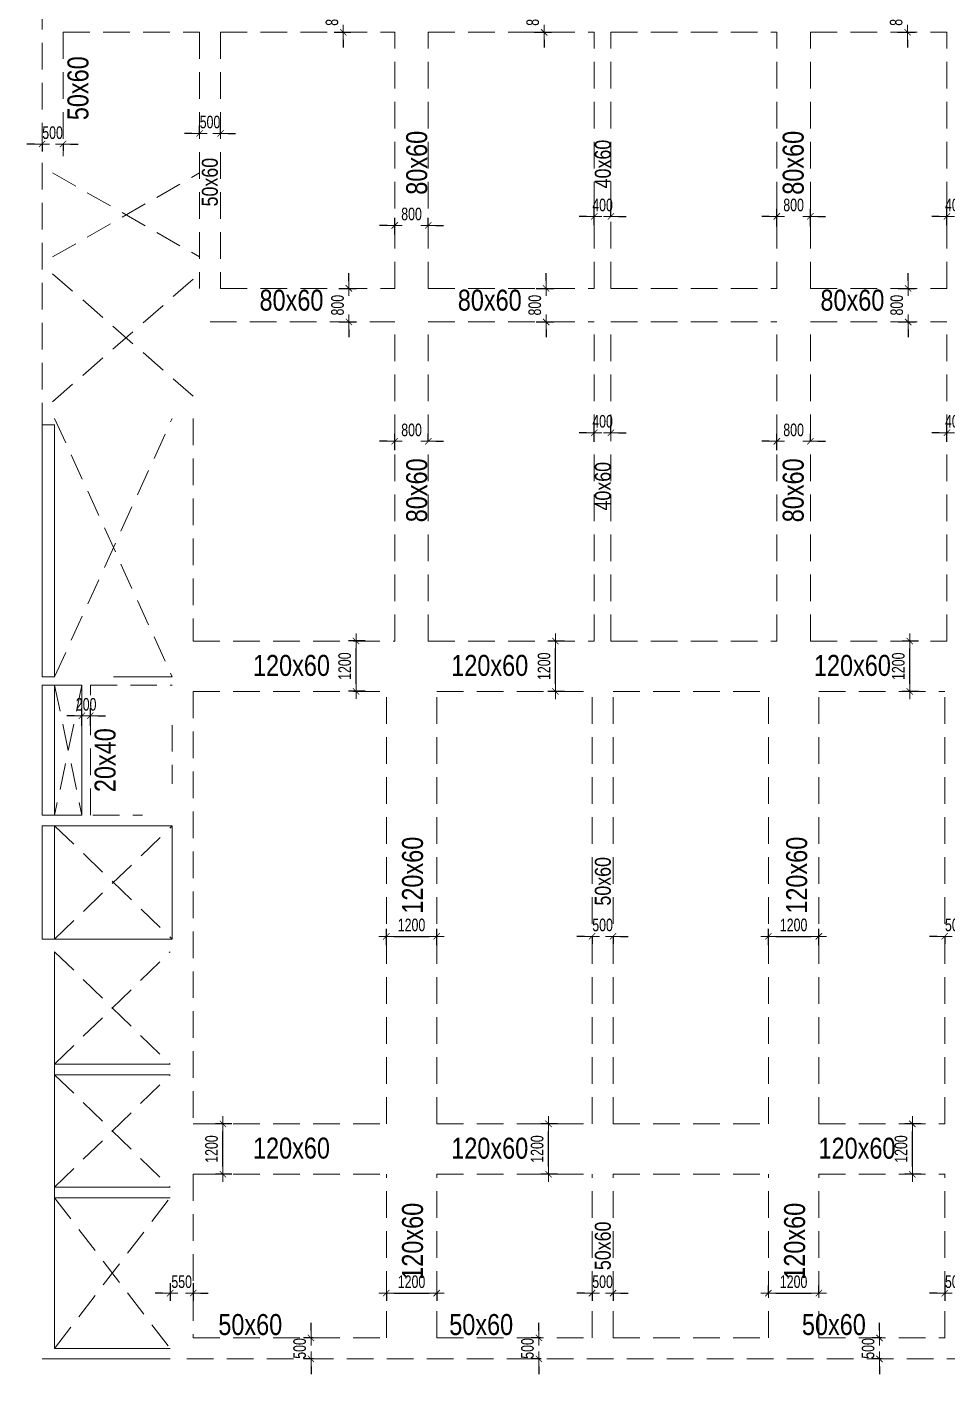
# Model space of a CAD drawing. Header units: millimetres. Extents: x 40 to 217000, y 40 to 90716.
# Drawn here: x 40 to 21955, y 40 to 32127 of the extents above; entities that cross this region are included whole.
import ezdxf
from ezdxf.enums import TextEntityAlignment as Align

# ---------------------------------------------------------------- set-up
doc = ezdxf.new("R2010")
doc.units = ezdxf.units.MM
doc.header["$MEASUREMENT"] = 0
doc.header["$PDMODE"] = 1
doc.linetypes.add('DASHED2', pattern=[9.525, 6.35, -3.175])
doc.linetypes.add('HIDDEN2', pattern=[4.7625, 3.175, -1.5875])
doc.layers.get('Defpoints').update_dxf_attribs({"lineweight": 9})
doc.layers.add('Kich thuoc dam diml', color=230, linetype='Continuous', plot=False)
doc.layers.add('NDC. KT Dam', color=42, linetype='Continuous')
for name, color, linetype, lineweight in [('NDC_S_BEAM', 3, 'HIDDEN2', 20), ('NDC_S_DIM', 1, 'Continuous', 15), ('NDC_S_OPENING', 9, 'DASHED2', 13), ('NDC_S_SLAB', 2, 'Continuous', 20)]:
    doc.layers.add(name, color=color, linetype=linetype, lineweight=lineweight)
doc.styles.add('ARIAL', font='arial.ttf', dxfattribs={"width": 0.8})
doc.styles.add('NDC_DIM', font='', dxfattribs={"width": 0.75})
doc.styles.get('NDC_DIM').set_extended_font_data('Dotum')
doc.dimstyles.new('NDC_dim_100', dxfattribs={"dimscale": 120, "dimtxt": 2.5, "dimasz": 1.5, "dimexe": 1.5, "dimexo": 2.5, "dimgap": 1, "dimtad": 1, "dimdec": 0, "dimzin": 0, "dimdsep": 46, "dimtxsty": 'NDC_DIM', "dimblk": 'DIMMARK', "dimcen": 0.09, "dimdle": 1.2, "dimclrd": 1, "dimclre": 1, "dimclrt": 3, "dimadec": 0, "dimazin": 0, "dimtfac": 1, "dimtdec": 0, "dimtix": 1, "dimtofl": 0, "dimtmove": 0, "dimatfit": 3, "dimfxl": 0, "dimtolj": 1, "dimtzin": 0, "dimarcsym": 0})

# ---------------------------------------------------------------- blocks, each defined once
blk = doc.blocks.new('DIMMARK')
at = {"layer": 'NDC_S_DIM', "color": 1}
blk.add_line((-1.5, 0), (1, 0), dxfattribs=at)
at = {"layer": 'NDC_S_DIM', "color": 2, "const_width": 0.1}
blk.add_lwpolyline([(-0.42, -0.42), (0.42, 0.42)], dxfattribs=at)
blk = doc.blocks.new('*D1164')
at = {"layer": 'Defpoints', "color": 0, "transparency": 16777216}
for p in [(9800, 10466), (8600, 9952), (9800, 9952)]:
    blk.add_point(p, dxfattribs=at)
at = {"layer": 'Kich thuoc dam diml', "color": 1, "lineweight": -2, "transparency": 16777216}
for p, q in [((8600, 10252), (8600, 10646)), ((9800, 10252), (9800, 10646)), ((8780, 10466), (9620, 10466))]:
    blk.add_line(p, q, dxfattribs=at)
at = {"layer": 'Kich thuoc dam diml', "color": 1, "lineweight": -2, "transparency": 16777216, "xscale": 180, "yscale": 180, "zscale": 180, "rotation": 180}
blk.add_blockref('DIMMARK', (8600, 10466), dxfattribs=at)
at = {"layer": 'Kich thuoc dam diml', "color": 1, "lineweight": -2, "transparency": 16777216, "xscale": 180, "yscale": 180, "zscale": 180}
blk.add_blockref('DIMMARK', (9800, 10466), dxfattribs=at)
at = {"layer": 'Kich thuoc dam diml', "color": 3, "transparency": 16777216, "insert": (9200, 10736), "char_height": 300, "attachment_point": 5, "style": 'NDC_DIM'}
blk.add_mtext('\\A1;1200', dxfattribs=at)
blk = doc.blocks.new('*D1165')
at = {"layer": 'Defpoints', "color": 0, "transparency": 16777216}
for p in [(13500, 10585), (14000, 10585), (14000, 10466)]:
    blk.add_point(p, dxfattribs=at)
at = {"layer": 'Kich thuoc dam diml', "color": 1, "lineweight": -2, "transparency": 16777216}
for p, q in [((13320, 10466), (13140, 10466)), ((13500, 10466), (13500, 10286)), ((14000, 10466), (14000, 10286)), ((14180, 10466), (14360, 10466))]:
    blk.add_line(p, q, dxfattribs=at)
at = {"layer": 'Kich thuoc dam diml', "color": 1, "lineweight": -2, "transparency": 16777216, "xscale": 180, "yscale": 180, "zscale": 180}
blk.add_blockref('DIMMARK', (13500, 10466), dxfattribs=at)
at = {"layer": 'Kich thuoc dam diml', "color": 1, "lineweight": -2, "transparency": 16777216, "xscale": 180, "yscale": 180, "zscale": 180, "rotation": 180}
blk.add_blockref('DIMMARK', (14000, 10466), dxfattribs=at)
at = {"layer": 'Kich thuoc dam diml', "color": 3, "transparency": 16777216, "insert": (13750, 10736), "char_height": 300, "attachment_point": 5, "style": 'NDC_DIM'}
blk.add_mtext('\\A1;500', dxfattribs=at)
blk = doc.blocks.new('*D1166')
at = {"layer": 'Defpoints', "color": 0, "transparency": 16777216}
for p in [(18900, 10466), (17700, 9952), (18900, 9952)]:
    blk.add_point(p, dxfattribs=at)
at = {"layer": 'Kich thuoc dam diml', "color": 1, "lineweight": -2, "transparency": 16777216}
for p, q in [((17700, 10252), (17700, 10646)), ((18900, 10252), (18900, 10646)), ((17880, 10466), (18720, 10466))]:
    blk.add_line(p, q, dxfattribs=at)
at = {"layer": 'Kich thuoc dam diml', "color": 1, "lineweight": -2, "transparency": 16777216, "xscale": 180, "yscale": 180, "zscale": 180, "rotation": 180}
blk.add_blockref('DIMMARK', (17700, 10466), dxfattribs=at)
at = {"layer": 'Kich thuoc dam diml', "color": 1, "lineweight": -2, "transparency": 16777216, "xscale": 180, "yscale": 180, "zscale": 180}
blk.add_blockref('DIMMARK', (18900, 10466), dxfattribs=at)
at = {"layer": 'Kich thuoc dam diml', "color": 3, "transparency": 16777216, "insert": (18300, 10736), "char_height": 300, "attachment_point": 5, "style": 'NDC_DIM'}
blk.add_mtext('\\A1;1200', dxfattribs=at)
blk = doc.blocks.new('*D1175')
at = {"layer": 'Defpoints', "color": 0, "transparency": 16777216}
for p in [(21900, 10585), (22400, 10585), (22400, 10466)]:
    blk.add_point(p, dxfattribs=at)
at = {"layer": 'Kich thuoc dam diml', "color": 1, "lineweight": -2, "transparency": 16777216}
for p, q in [((21720, 10466), (21540, 10466)), ((21900, 10466), (21900, 10286)), ((22400, 10466), (22400, 10286)), ((22580, 10466), (22760, 10466))]:
    blk.add_line(p, q, dxfattribs=at)
at = {"layer": 'Kich thuoc dam diml', "color": 1, "lineweight": -2, "transparency": 16777216, "xscale": 180, "yscale": 180, "zscale": 180}
blk.add_blockref('DIMMARK', (21900, 10466), dxfattribs=at)
at = {"layer": 'Kich thuoc dam diml', "color": 1, "lineweight": -2, "transparency": 16777216, "xscale": 180, "yscale": 180, "zscale": 180, "rotation": 180}
blk.add_blockref('DIMMARK', (22400, 10466), dxfattribs=at)
at = {"layer": 'Kich thuoc dam diml', "color": 3, "transparency": 16777216, "insert": (22150, 10736), "char_height": 300, "attachment_point": 5, "style": 'NDC_DIM'}
blk.add_mtext('\\A1;500', dxfattribs=at)
blk = doc.blocks.new('*D1176')
at = {"layer": 'Defpoints', "color": 0, "transparency": 16777216}
for p in [(4707, 6000), (5221, 6000), (5221, 4800)]:
    blk.add_point(p, dxfattribs=at)
at = {"layer": 'Kich thuoc dam diml', "color": 1, "lineweight": -2, "transparency": 16777216}
for p, q in [((4921, 6000), (4527, 6000)), ((4707, 4980), (4707, 5820)), ((4921, 4800), (4527, 4800))]:
    blk.add_line(p, q, dxfattribs=at)
at = {"layer": 'Kich thuoc dam diml', "color": 1, "lineweight": -2, "transparency": 16777216, "xscale": 180, "yscale": 180, "zscale": 180}
for p, rotation in [((4707, 6000), 90), ((4707, 4800), 270)]:
    blk.add_blockref('DIMMARK', p, dxfattribs=dict(at, rotation=rotation))
at = {"layer": 'Kich thuoc dam diml', "color": 3, "transparency": 16777216, "insert": (4437, 5400), "char_height": 300, "attachment_point": 5, "rotation": 90, "style": 'NDC_DIM'}
blk.add_mtext('\\A1;1200', dxfattribs=at)
blk = doc.blocks.new('*D1177')
at = {"layer": 'Defpoints', "color": 0, "transparency": 16777216}
for p in [(12462, 6000), (12976, 6000), (12976, 4800)]:
    blk.add_point(p, dxfattribs=at)
at = {"layer": 'Kich thuoc dam diml', "color": 1, "lineweight": -2, "transparency": 16777216}
for p, q in [((12676, 6000), (12282, 6000)), ((12462, 4980), (12462, 5820)), ((12676, 4800), (12282, 4800))]:
    blk.add_line(p, q, dxfattribs=at)
at = {"layer": 'Kich thuoc dam diml', "color": 1, "lineweight": -2, "transparency": 16777216, "xscale": 180, "yscale": 180, "zscale": 180}
for p, rotation in [((12462, 6000), 90), ((12462, 4800), 270)]:
    blk.add_blockref('DIMMARK', p, dxfattribs=dict(at, rotation=rotation))
at = {"layer": 'Kich thuoc dam diml', "color": 3, "transparency": 16777216, "insert": (12192, 5400), "char_height": 300, "attachment_point": 5, "rotation": 90, "style": 'NDC_DIM'}
blk.add_mtext('\\A1;1200', dxfattribs=at)
blk = doc.blocks.new('*D1178')
at = {"layer": 'Defpoints', "color": 0, "transparency": 16777216}
for p in [(21128, 6000), (21642, 6000), (21642, 4800)]:
    blk.add_point(p, dxfattribs=at)
at = {"layer": 'Kich thuoc dam diml', "color": 1, "lineweight": -2, "transparency": 16777216}
for p, q in [((21342, 6000), (20948, 6000)), ((21128, 4980), (21128, 5820)), ((21342, 4800), (20948, 4800))]:
    blk.add_line(p, q, dxfattribs=at)
at = {"layer": 'Kich thuoc dam diml', "color": 1, "lineweight": -2, "transparency": 16777216, "xscale": 180, "yscale": 180, "zscale": 180}
for p, rotation in [((21128, 6000), 90), ((21128, 4800), 270)]:
    blk.add_blockref('DIMMARK', p, dxfattribs=dict(at, rotation=rotation))
at = {"layer": 'Kich thuoc dam diml', "color": 3, "transparency": 16777216, "insert": (20858, 5400), "char_height": 300, "attachment_point": 5, "rotation": 90, "style": 'NDC_DIM'}
blk.add_mtext('\\A1;1200', dxfattribs=at)
blk = doc.blocks.new('*D1196')
at = {"layer": 'Defpoints', "color": 0, "transparency": 16777216}
for p in [(12627, 17499), (13141, 17499), (13141, 16299)]:
    blk.add_point(p, dxfattribs=at)
at = {"layer": 'Kich thuoc dam diml', "color": 1, "lineweight": -2, "transparency": 16777216}
for p, q in [((12841, 17499), (12447, 17499)), ((12627, 16479), (12627, 17319)), ((12841, 16299), (12447, 16299))]:
    blk.add_line(p, q, dxfattribs=at)
at = {"layer": 'Kich thuoc dam diml', "color": 1, "lineweight": -2, "transparency": 16777216, "xscale": 180, "yscale": 180, "zscale": 180}
for p, rotation in [((12627, 17499), 90), ((12627, 16299), 270)]:
    blk.add_blockref('DIMMARK', p, dxfattribs=dict(at, rotation=rotation))
at = {"layer": 'Kich thuoc dam diml', "color": 3, "transparency": 16777216, "insert": (12357, 16899), "char_height": 300, "attachment_point": 5, "rotation": 90, "style": 'NDC_DIM'}
blk.add_mtext('\\A1;1200', dxfattribs=at)
blk = doc.blocks.new('*D1197')
at = {"layer": 'Defpoints', "color": 0, "transparency": 16777216}
for p in [(7878, 17502), (8392, 17502), (8392, 16302)]:
    blk.add_point(p, dxfattribs=at)
at = {"layer": 'Kich thuoc dam diml', "color": 1, "lineweight": -2, "transparency": 16777216}
for p, q in [((8092, 17502), (7698, 17502)), ((7878, 16482), (7878, 17322)), ((8092, 16302), (7698, 16302))]:
    blk.add_line(p, q, dxfattribs=at)
at = {"layer": 'Kich thuoc dam diml', "color": 1, "lineweight": -2, "transparency": 16777216, "xscale": 180, "yscale": 180, "zscale": 180}
for p, rotation in [((7878, 17502), 90), ((7878, 16302), 270)]:
    blk.add_blockref('DIMMARK', p, dxfattribs=dict(at, rotation=rotation))
at = {"layer": 'Kich thuoc dam diml', "color": 3, "transparency": 16777216, "insert": (7608, 16902), "char_height": 300, "attachment_point": 5, "rotation": 90, "style": 'NDC_DIM'}
blk.add_mtext('\\A1;1200', dxfattribs=at)
blk = doc.blocks.new('*D1198')
at = {"layer": 'Defpoints', "color": 0, "transparency": 16777216}
for p in [(21065, 17499), (21578, 17499), (21578, 16299)]:
    blk.add_point(p, dxfattribs=at)
at = {"layer": 'Kich thuoc dam diml', "color": 1, "lineweight": -2, "transparency": 16777216}
for p, q in [((21278, 17499), (20885, 17499)), ((21065, 16479), (21065, 17319)), ((21278, 16299), (20885, 16299))]:
    blk.add_line(p, q, dxfattribs=at)
at = {"layer": 'Kich thuoc dam diml', "color": 1, "lineweight": -2, "transparency": 16777216, "xscale": 180, "yscale": 180, "zscale": 180}
for p, rotation in [((21065, 17499), 90), ((21065, 16299), 270)]:
    blk.add_blockref('DIMMARK', p, dxfattribs=dict(at, rotation=rotation))
at = {"layer": 'Kich thuoc dam diml', "color": 3, "transparency": 16777216, "insert": (20795, 16899), "char_height": 300, "attachment_point": 5, "rotation": 90, "style": 'NDC_DIM'}
blk.add_mtext('\\A1;1200', dxfattribs=at)
blk = doc.blocks.new('*D1202')
at = {"layer": 'Defpoints', "color": 0, "transparency": 16777216}
for p in [(9600, 22257), (9600, 21956), (8800, 21743)]:
    blk.add_point(p, dxfattribs=at)
at = {"layer": 'Kich thuoc dam diml', "color": 1, "lineweight": -2, "transparency": 16777216}
for p, q in [((8620, 22257), (8440, 22257)), ((8800, 22043), (8800, 22437)), ((9600, 22256), (9600, 22437)), ((9780, 22257), (9960, 22257))]:
    blk.add_line(p, q, dxfattribs=at)
at = {"layer": 'Kich thuoc dam diml', "color": 1, "lineweight": -2, "transparency": 16777216, "xscale": 180, "yscale": 180, "zscale": 180}
blk.add_blockref('DIMMARK', (8800, 22257), dxfattribs=at)
at = {"layer": 'Kich thuoc dam diml', "color": 1, "lineweight": -2, "transparency": 16777216, "xscale": 180, "yscale": 180, "zscale": 180, "rotation": 180}
blk.add_blockref('DIMMARK', (9600, 22257), dxfattribs=at)
at = {"layer": 'Kich thuoc dam diml', "color": 3, "transparency": 16777216, "insert": (9200, 22527), "char_height": 300, "attachment_point": 5, "style": 'NDC_DIM'}
blk.add_mtext('\\A1;800', dxfattribs=at)
blk = doc.blocks.new('*D1203')
at = {"layer": 'Defpoints', "color": 0, "transparency": 16777216}
for p in [(18700, 22257), (18700, 21956), (17900, 21743)]:
    blk.add_point(p, dxfattribs=at)
at = {"layer": 'Kich thuoc dam diml', "color": 1, "lineweight": -2, "transparency": 16777216}
for p, q in [((17720, 22257), (17540, 22257)), ((17900, 22043), (17900, 22437)), ((18700, 22256), (18700, 22437)), ((18880, 22257), (19060, 22257))]:
    blk.add_line(p, q, dxfattribs=at)
at = {"layer": 'Kich thuoc dam diml', "color": 1, "lineweight": -2, "transparency": 16777216, "xscale": 180, "yscale": 180, "zscale": 180}
blk.add_blockref('DIMMARK', (17900, 22257), dxfattribs=at)
at = {"layer": 'Kich thuoc dam diml', "color": 1, "lineweight": -2, "transparency": 16777216, "xscale": 180, "yscale": 180, "zscale": 180, "rotation": 180}
blk.add_blockref('DIMMARK', (18700, 22257), dxfattribs=at)
at = {"layer": 'Kich thuoc dam diml', "color": 3, "transparency": 16777216, "insert": (18300, 22527), "char_height": 300, "attachment_point": 5, "style": 'NDC_DIM'}
blk.add_mtext('\\A1;800', dxfattribs=at)
blk = doc.blocks.new('*D1209')
at = {"layer": 'Defpoints', "color": 0, "transparency": 16777216}
for p in [(13950, 22462), (13950, 22161), (13550, 21948)]:
    blk.add_point(p, dxfattribs=at)
at = {"layer": 'Kich thuoc dam diml', "color": 1, "lineweight": -2, "transparency": 16777216}
for p, q in [((13370, 22462), (13190, 22462)), ((13550, 22248), (13550, 22642)), ((13950, 22461), (13950, 22642)), ((14130, 22462), (14310, 22462))]:
    blk.add_line(p, q, dxfattribs=at)
at = {"layer": 'Kich thuoc dam diml', "color": 1, "lineweight": -2, "transparency": 16777216, "xscale": 180, "yscale": 180, "zscale": 180}
blk.add_blockref('DIMMARK', (13550, 22462), dxfattribs=at)
at = {"layer": 'Kich thuoc dam diml', "color": 1, "lineweight": -2, "transparency": 16777216, "xscale": 180, "yscale": 180, "zscale": 180, "rotation": 180}
blk.add_blockref('DIMMARK', (13950, 22462), dxfattribs=at)
at = {"layer": 'Kich thuoc dam diml', "color": 3, "transparency": 16777216, "insert": (13750, 22732), "char_height": 300, "attachment_point": 5, "style": 'NDC_DIM'}
blk.add_mtext('\\A1;400', dxfattribs=at)
blk = doc.blocks.new('*D1210')
at = {"layer": 'Defpoints', "color": 0, "transparency": 16777216}
for p in [(22350, 22462), (22350, 22161), (21950, 21948)]:
    blk.add_point(p, dxfattribs=at)
at = {"layer": 'Kich thuoc dam diml', "color": 1, "lineweight": -2, "transparency": 16777216}
for p, q in [((21770, 22462), (21590, 22462)), ((21950, 22248), (21950, 22642)), ((22350, 22461), (22350, 22642)), ((22530, 22462), (22710, 22462))]:
    blk.add_line(p, q, dxfattribs=at)
at = {"layer": 'Kich thuoc dam diml', "color": 1, "lineweight": -2, "transparency": 16777216, "xscale": 180, "yscale": 180, "zscale": 180}
blk.add_blockref('DIMMARK', (21950, 22462), dxfattribs=at)
at = {"layer": 'Kich thuoc dam diml', "color": 1, "lineweight": -2, "transparency": 16777216, "xscale": 180, "yscale": 180, "zscale": 180, "rotation": 180}
blk.add_blockref('DIMMARK', (22350, 22462), dxfattribs=at)
at = {"layer": 'Kich thuoc dam diml', "color": 3, "transparency": 16777216, "insert": (22150, 22732), "char_height": 300, "attachment_point": 5, "style": 'NDC_DIM'}
blk.add_mtext('\\A1;400', dxfattribs=at)
blk = doc.blocks.new('*D1217')
at = {"layer": 'Defpoints', "color": 0, "transparency": 16777216}
for p in [(9600, 27400), (9600, 27099), (8800, 26886)]:
    blk.add_point(p, dxfattribs=at)
at = {"layer": 'Kich thuoc dam diml', "color": 1, "lineweight": -2, "transparency": 16777216}
for p, q in [((8620, 27400), (8440, 27400)), ((8800, 27186), (8800, 27580)), ((9600, 27399), (9600, 27580)), ((9780, 27400), (9960, 27400))]:
    blk.add_line(p, q, dxfattribs=at)
at = {"layer": 'Kich thuoc dam diml', "color": 1, "lineweight": -2, "transparency": 16777216, "xscale": 180, "yscale": 180, "zscale": 180}
blk.add_blockref('DIMMARK', (8800, 27400), dxfattribs=at)
at = {"layer": 'Kich thuoc dam diml', "color": 1, "lineweight": -2, "transparency": 16777216, "xscale": 180, "yscale": 180, "zscale": 180, "rotation": 180}
blk.add_blockref('DIMMARK', (9600, 27400), dxfattribs=at)
at = {"layer": 'Kich thuoc dam diml', "color": 3, "transparency": 16777216, "insert": (9200, 27670), "char_height": 300, "attachment_point": 5, "style": 'NDC_DIM'}
blk.add_mtext('\\A1;800', dxfattribs=at)
blk = doc.blocks.new('*D1218')
at = {"layer": 'Defpoints', "color": 0, "transparency": 16777216}
for p in [(13950, 27615), (13950, 27315), (13550, 27102)]:
    blk.add_point(p, dxfattribs=at)
at = {"layer": 'Kich thuoc dam diml', "color": 1, "lineweight": -2, "transparency": 16777216}
for p, q in [((13370, 27615), (13190, 27615)), ((13550, 27402), (13550, 27795)), ((13950, 27615), (13950, 27795)), ((14130, 27615), (14310, 27615))]:
    blk.add_line(p, q, dxfattribs=at)
at = {"layer": 'Kich thuoc dam diml', "color": 1, "lineweight": -2, "transparency": 16777216, "xscale": 180, "yscale": 180, "zscale": 180}
blk.add_blockref('DIMMARK', (13550, 27615), dxfattribs=at)
at = {"layer": 'Kich thuoc dam diml', "color": 1, "lineweight": -2, "transparency": 16777216, "xscale": 180, "yscale": 180, "zscale": 180, "rotation": 180}
blk.add_blockref('DIMMARK', (13950, 27615), dxfattribs=at)
at = {"layer": 'Kich thuoc dam diml', "color": 3, "transparency": 16777216, "insert": (13750, 27885), "char_height": 300, "attachment_point": 5, "style": 'NDC_DIM'}
blk.add_mtext('\\A1;400', dxfattribs=at)
blk = doc.blocks.new('*D1219')
at = {"layer": 'Defpoints', "color": 0, "transparency": 16777216}
for p in [(22350, 27615), (22350, 27315), (21950, 27102)]:
    blk.add_point(p, dxfattribs=at)
at = {"layer": 'Kich thuoc dam diml', "color": 1, "lineweight": -2, "transparency": 16777216}
for p, q in [((21770, 27615), (21590, 27615)), ((21950, 27402), (21950, 27795)), ((22350, 27615), (22350, 27795)), ((22530, 27615), (22710, 27615))]:
    blk.add_line(p, q, dxfattribs=at)
at = {"layer": 'Kich thuoc dam diml', "color": 1, "lineweight": -2, "transparency": 16777216, "xscale": 180, "yscale": 180, "zscale": 180}
blk.add_blockref('DIMMARK', (21950, 27615), dxfattribs=at)
at = {"layer": 'Kich thuoc dam diml', "color": 1, "lineweight": -2, "transparency": 16777216, "xscale": 180, "yscale": 180, "zscale": 180, "rotation": 180}
blk.add_blockref('DIMMARK', (22350, 27615), dxfattribs=at)
at = {"layer": 'Kich thuoc dam diml', "color": 3, "transparency": 16777216, "insert": (22150, 27885), "char_height": 300, "attachment_point": 5, "style": 'NDC_DIM'}
blk.add_mtext('\\A1;400', dxfattribs=at)
blk = doc.blocks.new('*D1518')
at = {"layer": 'Defpoints', "color": 0, "transparency": 16777216}
for p in [(3450, 3072), (4000, 3072), (4000, 1968)]:
    blk.add_point(p, dxfattribs=at)
at = {"layer": 'Kich thuoc dam diml', "color": 1, "lineweight": -2, "transparency": 16777216}
for p, q in [((3270, 1968), (3090, 1968)), ((3450, 2208), (3450, 1788)), ((4000, 2208), (4000, 1788)), ((4180, 1968), (4360, 1968))]:
    blk.add_line(p, q, dxfattribs=at)
at = {"layer": 'Kich thuoc dam diml', "color": 1, "lineweight": -2, "transparency": 16777216, "xscale": 180, "yscale": 180, "zscale": 180}
blk.add_blockref('DIMMARK', (3450, 1968), dxfattribs=at)
at = {"layer": 'Kich thuoc dam diml', "color": 1, "lineweight": -2, "transparency": 16777216, "xscale": 180, "yscale": 180, "zscale": 180, "rotation": 180}
blk.add_blockref('DIMMARK', (4000, 1968), dxfattribs=at)
at = {"layer": 'Kich thuoc dam diml', "color": 3, "transparency": 16777216, "insert": (3725, 2238), "char_height": 300, "attachment_point": 5, "style": 'NDC_DIM'}
blk.add_mtext('\\A1;550', dxfattribs=at)
blk = doc.blocks.new('*D1519')
at = {"layer": 'Defpoints', "color": 0, "transparency": 16777216}
for p in [(8600, 2208), (9800, 2208), (9800, 1968)]:
    blk.add_point(p, dxfattribs=at)
at = {"layer": 'Kich thuoc dam diml', "color": 1, "lineweight": -2, "transparency": 16777216}
for p, q in [((8600, 1968), (8600, 1788)), ((8780, 1968), (9620, 1968)), ((9800, 1968), (9800, 1788))]:
    blk.add_line(p, q, dxfattribs=at)
at = {"layer": 'Kich thuoc dam diml', "color": 1, "lineweight": -2, "transparency": 16777216, "xscale": 180, "yscale": 180, "zscale": 180, "rotation": 180}
blk.add_blockref('DIMMARK', (8600, 1968), dxfattribs=at)
at = {"layer": 'Kich thuoc dam diml', "color": 1, "lineweight": -2, "transparency": 16777216, "xscale": 180, "yscale": 180, "zscale": 180}
blk.add_blockref('DIMMARK', (9800, 1968), dxfattribs=at)
at = {"layer": 'Kich thuoc dam diml', "color": 3, "transparency": 16777216, "insert": (9200, 2238), "char_height": 300, "attachment_point": 5, "style": 'NDC_DIM'}
blk.add_mtext('\\A1;1200', dxfattribs=at)
blk = doc.blocks.new('*D1520')
at = {"layer": 'Defpoints', "color": 0, "transparency": 16777216}
for p in [(13500, 2150), (14000, 2150), (14000, 1968)]:
    blk.add_point(p, dxfattribs=at)
at = {"layer": 'Kich thuoc dam diml', "color": 1, "lineweight": -2, "transparency": 16777216}
for p, q in [((13320, 1968), (13140, 1968)), ((13500, 1968), (13500, 1788)), ((14000, 1968), (14000, 1788)), ((14180, 1968), (14360, 1968))]:
    blk.add_line(p, q, dxfattribs=at)
at = {"layer": 'Kich thuoc dam diml', "color": 1, "lineweight": -2, "transparency": 16777216, "xscale": 180, "yscale": 180, "zscale": 180}
blk.add_blockref('DIMMARK', (13500, 1968), dxfattribs=at)
at = {"layer": 'Kich thuoc dam diml', "color": 1, "lineweight": -2, "transparency": 16777216, "xscale": 180, "yscale": 180, "zscale": 180, "rotation": 180}
blk.add_blockref('DIMMARK', (14000, 1968), dxfattribs=at)
at = {"layer": 'Kich thuoc dam diml', "color": 3, "transparency": 16777216, "insert": (13750, 2238), "char_height": 300, "attachment_point": 5, "style": 'NDC_DIM'}
blk.add_mtext('\\A1;500', dxfattribs=at)
blk = doc.blocks.new('*D1521')
at = {"layer": 'Defpoints', "color": 0, "transparency": 16777216}
for p in [(17700, 1968), (18900, 1968), (18900, 1968)]:
    blk.add_point(p, dxfattribs=at)
at = {"layer": 'Kich thuoc dam diml', "color": 1, "lineweight": -2, "transparency": 16777216}
for p, q in [((17700, 1968), (17700, 2148)), ((17880, 1968), (18720, 1968)), ((18900, 1968), (18900, 2148))]:
    blk.add_line(p, q, dxfattribs=at)
at = {"layer": 'Kich thuoc dam diml', "color": 1, "lineweight": -2, "transparency": 16777216, "xscale": 180, "yscale": 180, "zscale": 180, "rotation": 180}
blk.add_blockref('DIMMARK', (17700, 1968), dxfattribs=at)
at = {"layer": 'Kich thuoc dam diml', "color": 1, "lineweight": -2, "transparency": 16777216, "xscale": 180, "yscale": 180, "zscale": 180}
blk.add_blockref('DIMMARK', (18900, 1968), dxfattribs=at)
at = {"layer": 'Kich thuoc dam diml', "color": 3, "transparency": 16777216, "insert": (18300, 2238), "char_height": 300, "attachment_point": 5, "style": 'NDC_DIM'}
blk.add_mtext('\\A1;1200', dxfattribs=at)
blk = doc.blocks.new('*D1522')
at = {"layer": 'Defpoints', "color": 0, "transparency": 16777216}
for p in [(21900, 2726), (22400, 2726), (22400, 1968)]:
    blk.add_point(p, dxfattribs=at)
at = {"layer": 'Kich thuoc dam diml', "color": 1, "lineweight": -2, "transparency": 16777216}
for p, q in [((21720, 1968), (21540, 1968)), ((21900, 2208), (21900, 1788)), ((22400, 2208), (22400, 1788)), ((22580, 1968), (22760, 1968))]:
    blk.add_line(p, q, dxfattribs=at)
at = {"layer": 'Kich thuoc dam diml', "color": 1, "lineweight": -2, "transparency": 16777216, "xscale": 180, "yscale": 180, "zscale": 180}
blk.add_blockref('DIMMARK', (21900, 1968), dxfattribs=at)
at = {"layer": 'Kich thuoc dam diml', "color": 1, "lineweight": -2, "transparency": 16777216, "xscale": 180, "yscale": 180, "zscale": 180, "rotation": 180}
blk.add_blockref('DIMMARK', (22400, 1968), dxfattribs=at)
at = {"layer": 'Kich thuoc dam diml', "color": 3, "transparency": 16777216, "insert": (22150, 2238), "char_height": 300, "attachment_point": 5, "style": 'NDC_DIM'}
blk.add_mtext('\\A1;500', dxfattribs=at)
blk = doc.blocks.new('*D1532')
at = {"layer": 'Defpoints', "color": 0, "transparency": 16777216}
for p in [(6806, 900), (7161, 900), (7161, 400)]:
    blk.add_point(p, dxfattribs=at)
at = {"layer": 'Kich thuoc dam diml', "color": 1, "lineweight": -2, "transparency": 16777216}
for p, q in [((6806, 1080), (6806, 1260)), ((6861, 900), (6626, 900)), ((6861, 400), (6626, 400)), ((6806, 220), (6806, 40))]:
    blk.add_line(p, q, dxfattribs=at)
at = {"layer": 'Kich thuoc dam diml', "color": 1, "lineweight": -2, "transparency": 16777216, "xscale": 180, "yscale": 180, "zscale": 180}
for p, rotation in [((6806, 900), 270), ((6806, 400), 90)]:
    blk.add_blockref('DIMMARK', p, dxfattribs=dict(at, rotation=rotation))
at = {"layer": 'Kich thuoc dam diml', "color": 3, "transparency": 16777216, "insert": (6536, 650), "char_height": 300, "attachment_point": 5, "rotation": 90, "style": 'NDC_DIM'}
blk.add_mtext('\\A1;500', dxfattribs=at)
blk = doc.blocks.new('*D1533')
at = {"layer": 'Defpoints', "color": 0, "transparency": 16777216}
for p in [(12232, 900), (12587, 900), (12587, 400)]:
    blk.add_point(p, dxfattribs=at)
at = {"layer": 'Kich thuoc dam diml', "color": 1, "lineweight": -2, "transparency": 16777216}
for p, q in [((12232, 1080), (12232, 1260)), ((12287, 900), (12052, 900)), ((12287, 400), (12052, 400)), ((12232, 220), (12232, 40))]:
    blk.add_line(p, q, dxfattribs=at)
at = {"layer": 'Kich thuoc dam diml', "color": 1, "lineweight": -2, "transparency": 16777216, "xscale": 180, "yscale": 180, "zscale": 180}
for p, rotation in [((12232, 900), 270), ((12232, 400), 90)]:
    blk.add_blockref('DIMMARK', p, dxfattribs=dict(at, rotation=rotation))
at = {"layer": 'Kich thuoc dam diml', "color": 3, "transparency": 16777216, "insert": (11962, 650), "char_height": 300, "attachment_point": 5, "rotation": 90, "style": 'NDC_DIM'}
blk.add_mtext('\\A1;500', dxfattribs=at)
blk = doc.blocks.new('*D1534')
at = {"layer": 'Defpoints', "color": 0, "transparency": 16777216}
for p in [(20345, 900), (20700, 900), (20700, 400)]:
    blk.add_point(p, dxfattribs=at)
at = {"layer": 'Kich thuoc dam diml', "color": 1, "lineweight": -2, "transparency": 16777216}
for p, q in [((20345, 1080), (20345, 1260)), ((20400, 900), (20165, 900)), ((20400, 400), (20165, 400)), ((20345, 220), (20345, 40))]:
    blk.add_line(p, q, dxfattribs=at)
at = {"layer": 'Kich thuoc dam diml', "color": 1, "lineweight": -2, "transparency": 16777216, "xscale": 180, "yscale": 180, "zscale": 180}
for p, rotation in [((20345, 900), 270), ((20345, 400), 90)]:
    blk.add_blockref('DIMMARK', p, dxfattribs=dict(at, rotation=rotation))
at = {"layer": 'Kich thuoc dam diml', "color": 3, "transparency": 16777216, "insert": (20075, 650), "char_height": 300, "attachment_point": 5, "rotation": 90, "style": 'NDC_DIM'}
blk.add_mtext('\\A1;500', dxfattribs=at)
blk = doc.blocks.new('*D1584')
at = {"layer": 'Defpoints', "color": 0, "transparency": 16777216}
for p in [(6820, 25900), (7708, 25900), (6637, 25100)]:
    blk.add_point(p, dxfattribs=at)
at = {"layer": 'Kich thuoc dam diml', "color": 1, "lineweight": -2, "transparency": 16777216}
for p, q in [((7708, 26080), (7708, 26260)), ((7468, 25900), (7888, 25900)), ((7468, 25100), (7888, 25100)), ((7708, 24920), (7708, 24740))]:
    blk.add_line(p, q, dxfattribs=at)
at = {"layer": 'Kich thuoc dam diml', "color": 1, "lineweight": -2, "transparency": 16777216, "xscale": 180, "yscale": 180, "zscale": 180}
for p, rotation in [((7708, 25900), 270), ((7708, 25100), 90)]:
    blk.add_blockref('DIMMARK', p, dxfattribs=dict(at, rotation=rotation))
at = {"layer": 'Kich thuoc dam diml', "color": 3, "transparency": 16777216, "insert": (7438, 25500), "char_height": 300, "attachment_point": 5, "rotation": 90, "style": 'NDC_DIM'}
blk.add_mtext('\\A1;800', dxfattribs=at)
blk = doc.blocks.new('*D1585')
at = {"layer": 'Defpoints', "color": 0, "transparency": 16777216}
for p in [(11518, 25900), (12406, 25900), (11335, 25100)]:
    blk.add_point(p, dxfattribs=at)
at = {"layer": 'Kich thuoc dam diml', "color": 1, "lineweight": -2, "transparency": 16777216}
for p, q in [((12406, 26080), (12406, 26260)), ((12166, 25900), (12586, 25900)), ((12166, 25100), (12586, 25100)), ((12406, 24920), (12406, 24740))]:
    blk.add_line(p, q, dxfattribs=at)
at = {"layer": 'Kich thuoc dam diml', "color": 1, "lineweight": -2, "transparency": 16777216, "xscale": 180, "yscale": 180, "zscale": 180}
for p, rotation in [((12406, 25900), 270), ((12406, 25100), 90)]:
    blk.add_blockref('DIMMARK', p, dxfattribs=dict(at, rotation=rotation))
at = {"layer": 'Kich thuoc dam diml', "color": 3, "transparency": 16777216, "insert": (12136, 25500), "char_height": 300, "attachment_point": 5, "rotation": 90, "style": 'NDC_DIM'}
blk.add_mtext('\\A1;800', dxfattribs=at)
blk = doc.blocks.new('*D1586')
at = {"layer": 'Defpoints', "color": 0, "transparency": 16777216}
for p in [(20138, 25900), (21027, 25900), (19955, 25100)]:
    blk.add_point(p, dxfattribs=at)
at = {"layer": 'Kich thuoc dam diml', "color": 1, "lineweight": -2, "transparency": 16777216}
for p, q in [((21027, 26080), (21027, 26260)), ((20787, 25900), (21207, 25900)), ((20787, 25100), (21207, 25100)), ((21027, 24920), (21027, 24740))]:
    blk.add_line(p, q, dxfattribs=at)
at = {"layer": 'Kich thuoc dam diml', "color": 1, "lineweight": -2, "transparency": 16777216, "xscale": 180, "yscale": 180, "zscale": 180}
for p, rotation in [((21027, 25900), 270), ((21027, 25100), 90)]:
    blk.add_blockref('DIMMARK', p, dxfattribs=dict(at, rotation=rotation))
at = {"layer": 'Kich thuoc dam diml', "color": 3, "transparency": 16777216, "insert": (20757, 25500), "char_height": 300, "attachment_point": 5, "rotation": 90, "style": 'NDC_DIM'}
blk.add_mtext('\\A1;800', dxfattribs=at)
blk = doc.blocks.new('*D1597')
at = {"layer": 'Defpoints', "color": 0, "transparency": 16777216}
for p in [(7059, 32800), (7575, 32800), (7059, 32000)]:
    blk.add_point(p, dxfattribs=at)
at = {"layer": 'Kich thuoc dam diml', "color": 1, "lineweight": -2, "transparency": 16777216}
for p, q in [((7575, 32980), (7575, 33160)), ((7359, 32800), (7755, 32800)), ((7359, 32000), (7755, 32000)), ((7575, 31820), (7575, 31640))]:
    blk.add_line(p, q, dxfattribs=at)
at = {"layer": 'Kich thuoc dam diml', "color": 1, "lineweight": -2, "transparency": 16777216, "xscale": 180, "yscale": 180, "zscale": 180}
for p, rotation in [((7575, 32800), 270), ((7575, 32000), 90)]:
    blk.add_blockref('DIMMARK', p, dxfattribs=dict(at, rotation=rotation))
at = {"layer": 'Kich thuoc dam diml', "color": 3, "transparency": 16777216, "insert": (7305, 32400), "char_height": 300, "attachment_point": 5, "rotation": 90, "style": 'NDC_DIM'}
blk.add_mtext('\\A1;800', dxfattribs=at)
blk = doc.blocks.new('*D1598')
at = {"layer": 'Defpoints', "color": 0, "transparency": 16777216}
for p in [(10952, 32800), (12357, 32800), (10952, 32000)]:
    blk.add_point(p, dxfattribs=at)
at = {"layer": 'Kich thuoc dam diml', "color": 1, "lineweight": -2, "transparency": 16777216}
for p, q in [((12357, 32980), (12357, 33160)), ((12117, 32800), (12537, 32800)), ((12117, 32000), (12537, 32000)), ((12357, 31820), (12357, 31640))]:
    blk.add_line(p, q, dxfattribs=at)
at = {"layer": 'Kich thuoc dam diml', "color": 1, "lineweight": -2, "transparency": 16777216, "xscale": 180, "yscale": 180, "zscale": 180}
for p, rotation in [((12357, 32800), 270), ((12357, 32000), 90)]:
    blk.add_blockref('DIMMARK', p, dxfattribs=dict(at, rotation=rotation))
at = {"layer": 'Kich thuoc dam diml', "color": 3, "transparency": 16777216, "insert": (12087, 32400), "char_height": 300, "attachment_point": 5, "rotation": 90, "style": 'NDC_DIM'}
blk.add_mtext('\\A1;800', dxfattribs=at)
blk = doc.blocks.new('*D1599')
at = {"layer": 'Defpoints', "color": 0, "transparency": 16777216}
for p in [(19608, 32800), (21013, 32800), (19608, 32000)]:
    blk.add_point(p, dxfattribs=at)
at = {"layer": 'Kich thuoc dam diml', "color": 1, "lineweight": -2, "transparency": 16777216}
for p, q in [((21013, 32980), (21013, 33160)), ((20773, 32800), (21193, 32800)), ((20773, 32000), (21193, 32000)), ((21013, 31820), (21013, 31640))]:
    blk.add_line(p, q, dxfattribs=at)
at = {"layer": 'Kich thuoc dam diml', "color": 1, "lineweight": -2, "transparency": 16777216, "xscale": 180, "yscale": 180, "zscale": 180}
for p, rotation in [((21013, 32800), 270), ((21013, 32000), 90)]:
    blk.add_blockref('DIMMARK', p, dxfattribs=dict(at, rotation=rotation))
at = {"layer": 'Kich thuoc dam diml', "color": 3, "transparency": 16777216, "insert": (20743, 32400), "char_height": 300, "attachment_point": 5, "rotation": 90, "style": 'NDC_DIM'}
blk.add_mtext('\\A1;800', dxfattribs=at)
blk = doc.blocks.new('*D1401')
at = {"layer": 'Defpoints', "color": 0, "transparency": 16777216}
for p in [(1550, 15720), (1350, 14570), (1550, 14570)]:
    blk.add_point(p, dxfattribs=at)
at = {"layer": 'Kich thuoc dam diml', "color": 1, "lineweight": -2, "transparency": 16777216}
for p, q in [((1350, 15480), (1350, 15900)), ((1550, 15480), (1550, 15900)), ((1170, 15720), (990, 15720)), ((1730, 15720), (1910, 15720))]:
    blk.add_line(p, q, dxfattribs=at)
at = {"layer": 'Kich thuoc dam diml', "color": 1, "lineweight": -2, "transparency": 16777216, "xscale": 180, "yscale": 180, "zscale": 180}
blk.add_blockref('DIMMARK', (1350, 15720), dxfattribs=at)
at = {"layer": 'Kich thuoc dam diml', "color": 1, "lineweight": -2, "transparency": 16777216, "xscale": 180, "yscale": 180, "zscale": 180, "rotation": 180}
blk.add_blockref('DIMMARK', (1550, 15720), dxfattribs=at)
at = {"layer": 'Kich thuoc dam diml', "color": 3, "transparency": 16777216, "insert": (1450, 15990), "char_height": 300, "attachment_point": 5, "style": 'NDC_DIM'}
blk.add_mtext('\\A1;200', dxfattribs=at)
blk = doc.blocks.new('*D1403')
at = {"layer": 'Defpoints', "color": 0, "transparency": 16777216}
for p in [(18700, 27615), (17900, 27014), (18700, 27014)]:
    blk.add_point(p, dxfattribs=at)
at = {"layer": 'Kich thuoc dam diml', "color": 1, "lineweight": -2, "transparency": 16777216}
for p, q in [((17720, 27615), (17540, 27615)), ((17900, 27375), (17900, 27795)), ((18700, 27375), (18700, 27795)), ((18880, 27615), (19060, 27615))]:
    blk.add_line(p, q, dxfattribs=at)
at = {"layer": 'Kich thuoc dam diml', "color": 1, "lineweight": -2, "transparency": 16777216, "xscale": 180, "yscale": 180, "zscale": 180}
blk.add_blockref('DIMMARK', (17900, 27615), dxfattribs=at)
at = {"layer": 'Kich thuoc dam diml', "color": 1, "lineweight": -2, "transparency": 16777216, "xscale": 180, "yscale": 180, "zscale": 180, "rotation": 180}
blk.add_blockref('DIMMARK', (18700, 27615), dxfattribs=at)
at = {"layer": 'Kich thuoc dam diml', "color": 3, "transparency": 16777216, "insert": (18300, 27885), "char_height": 300, "attachment_point": 5, "style": 'NDC_DIM'}
blk.add_mtext('\\A1;800', dxfattribs=at)
blk = doc.blocks.new('*D1321')
at = {"layer": 'Defpoints', "color": 0, "transparency": 16777216}
for p in [(400, 29386), (900, 29386), (900, 29338)]:
    blk.add_point(p, dxfattribs=at)
at = {"layer": 'Kich thuoc dam diml', "color": 1, "lineweight": -2, "transparency": 16777216}
for p, q in [((220, 29338), (40, 29338)), ((400, 29338), (400, 29158)), ((900, 29338), (900, 29158)), ((1080, 29338), (1260, 29338))]:
    blk.add_line(p, q, dxfattribs=at)
at = {"layer": 'Kich thuoc dam diml', "color": 1, "lineweight": -2, "transparency": 16777216, "xscale": 180, "yscale": 180, "zscale": 180}
blk.add_blockref('DIMMARK', (400, 29338), dxfattribs=at)
at = {"layer": 'Kich thuoc dam diml', "color": 1, "lineweight": -2, "transparency": 16777216, "xscale": 180, "yscale": 180, "zscale": 180, "rotation": 180}
blk.add_blockref('DIMMARK', (900, 29338), dxfattribs=at)
at = {"layer": 'Kich thuoc dam diml', "color": 3, "transparency": 16777216, "insert": (650, 29608), "char_height": 300, "attachment_point": 5, "style": 'NDC_DIM'}
blk.add_mtext('\\A1;500', dxfattribs=at)
blk = doc.blocks.new('*D1322')
at = {"layer": 'Defpoints', "color": 0, "transparency": 16777216}
for p in [(4650, 29591), (4150, 29338), (4650, 29338)]:
    blk.add_point(p, dxfattribs=at)
at = {"layer": 'Kich thuoc dam diml', "color": 1, "lineweight": -2, "transparency": 16777216}
for p, q in [((3970, 29591), (3790, 29591)), ((4150, 29591), (4150, 29771)), ((4650, 29591), (4650, 29771)), ((4830, 29591), (5010, 29591))]:
    blk.add_line(p, q, dxfattribs=at)
at = {"layer": 'Kich thuoc dam diml', "color": 1, "lineweight": -2, "transparency": 16777216, "xscale": 180, "yscale": 180, "zscale": 180}
blk.add_blockref('DIMMARK', (4150, 29591), dxfattribs=at)
at = {"layer": 'Kich thuoc dam diml', "color": 1, "lineweight": -2, "transparency": 16777216, "xscale": 180, "yscale": 180, "zscale": 180, "rotation": 180}
blk.add_blockref('DIMMARK', (4650, 29591), dxfattribs=at)
at = {"layer": 'Kich thuoc dam diml', "color": 3, "transparency": 16777216, "insert": (4400, 29861), "char_height": 300, "attachment_point": 5, "style": 'NDC_DIM'}
blk.add_mtext('\\A1;500', dxfattribs=at)

msp = doc.modelspace()

# ---------------------------------------------------------------- linework, layer by layer
at = {"layer": 'NDC_S_BEAM', "ltscale": 200}
for p, q in [((400, 32700), (400, 20050)), ((900, 32000), (4150, 32000)), ((900, 32000), (900, 29050)), ((4150, 32000), (4150, 25900)), ((4650, 32000), (4650, 25900.1)), ((4650, 32000), (8800, 32000)), ((8800, 25900), (8800, 32000)), ((9600, 25900), (9600, 32000)), ((9600, 32000), (13550, 32000)), ((13550, 25900), (13550, 32000)), ((13950, 25900), (13950, 32000)), ((13950, 32000), (17900, 32000)), ((17900, 25900), (17900, 32000)), ((18700, 25900), (18700, 32000)), ((18700, 32000), (21950, 32000)), ((21950, 25900), (21950, 32000)), ((4650, 25900.1), (8800, 25900)), ((9600, 25900), (13550, 25900)), ((13950, 25900), (17900, 25900)), ((18700, 25900), (21950, 25900)), ((4400, 25100), (8800, 25100)), ((8800.1, 17500), (8800, 25100)), ((9600, 25100), (13550, 25100)), ((9600, 17500), (9600, 25100)), ((13550, 17500), (13550, 25100)), ((13950, 25100), (17900, 25100)), ((13950, 17500), (13950, 25100)), ((17900, 17500), (17900, 25100)), ((18700, 25100), (21950, 25100)), ((18700, 17500), (18700, 25100)), ((21950, 17500), (21950, 25100)), ((4000, 22800), (4000, 17500)), ((4000, 17500), (8800.1, 17500)), ((9600, 17500), (13550, 17500)), ((13950, 17500), (17900, 17500)), ((18700, 17500), (21950, 17500)), ((1550, 16450), (3500, 16450)), ((1550, 13350), (1550, 16450)), ((4000, 16300), (8600.1, 16300)), ((4000, 16300), (4000, 6000)), ((8600.1, 6000), (8600.1, 16300)), ((9800, 16300), (13500, 16300)), ((9800, 6000), (9800, 16300)), ((13500, 6000), (13500, 16300)), ((14000, 16300), (17700, 16300)), ((14000, 6000), (14000, 16300)), ((17700, 6000), (17700, 16300)), ((18900, 16300), (21900, 16300)), ((18900, 6000), (18900, 16300)), ((21900, 6000), (21900, 16300)), ((3500, 15500), (3500, 14100)), ((1610, 13350), (2790, 13350)), ((4000, 6000), (8600.1, 6000)), ((9800, 6000), (13500, 6000)), ((14000, 6000), (17700, 6000)), ((18900, 6000), (21900, 6000)), ((4000, 4800), (8600.1, 4800)), ((4000, 4800), (4000, 900)), ((8600.1, 900), (8600.1, 4800)), ((9800, 900), (9800, 4800)), ((9800, 4800), (13500, 4800)), ((13500, 900), (13500, 4800)), ((14000, 4800), (17700, 4800)), ((14000, 900), (14000, 4800)), ((17700, 900), (17700, 4800)), ((18900, 900), (18900, 4800)), ((18900, 4800), (21900, 4800)), ((21900, 900), (21900, 4800)), ((4000, 900), (8600.1, 900)), ((9800, 900), (13500, 900)), ((14000, 900), (17700, 900)), ((18900, 900), (21900, 900)), ((3850, 400), (53150, 400))]:
    msp.add_line(p, q, dxfattribs=at)
at = {"layer": 'NDC_S_BEAM'}
msp.add_line((3450, 400), (400, 400), dxfattribs=at)
at = {"layer": 'NDC_S_OPENING', "ltscale": 100}
for p, q in [((650, 28650), (4150, 26650)), ((650, 26650), (4150, 28650)), ((650, 26250), (4150, 23200)), ((650, 23200), (4150, 26250)), ((700, 16650), (3500, 22800)), ((700, 22800), (3500, 16650)), ((1350, 16450), (700, 13350)), ((700, 16450), (1350, 13350)), ((700, 13100), (3500, 10400)), ((700, 10400), (3500, 13100)), ((700, 10100), (3450, 7420)), ((700, 7420), (3450, 10100)), ((700, 7170), (3450, 4490)), ((700, 4490), (3450, 7170)), ((700, 4240), (3450, 650)), ((700, 650), (3450, 4240))]:
    msp.add_line(p, q, dxfattribs=at)
at = {"layer": 'NDC_S_SLAB'}
for p, q in [((2100, 16650), (3500, 16650)), ((700, 10100), (700, 650)), ((3450, 7420), (700, 7420)), ((3450, 7170), (700, 7170)), ((3450, 4490), (700, 4490)), ((3450, 4240), (700, 4240)), ((3450, 650), (700, 650))]:
    msp.add_line(p, q, dxfattribs=at)
for points in [[(700, 16650), (400, 16650), (400, 22650), (700, 22650)], [(700, 13350), (400, 13350), (400, 16450), (700, 16450)], [(1350, 16450), (700, 16450), (700, 13350), (1350, 13350)], [(700, 10400), (400, 10400), (400, 13100), (700, 13100)], [(700, 13100), (3500, 13100), (3500, 10400), (700, 10400)]]:
    msp.add_lwpolyline(points, close=True, dxfattribs=at)

# ---------------------------------------------------------------- texts
at = {"layer": 'NDC. KT Dam', "style": 'ARIAL', "width": 0.8}
for s, height, p in [('50x60', 500, (1254.5, 30667.3)), ('80x60', 500, (9322.6, 28891.9)), ('80x60', 500, (18289.8, 28891.9)), ('40x60', 380, (13755, 28861.5)), ('50x60', 380, (4395.3, 28430.6)), ('80x60', 500, (9322.6, 21090.3)), ('80x60', 500, (18289.8, 21090.3)), ('40x60', 380, (13755, 21187.3)), ('20x40', 500, (1899.5, 14662.5)), ('120x60', 500, (9222.6, 11922)), ('120x60', 500, (18372.1, 11922)), ('50x60', 380, (13755, 11777.1)), ('120x60', 500, (9222.6, 3202.8)), ('120x60', 500, (18322.6, 3202.8)), ('50x60', 380, (13755, 3094.4))]:
    msp.add_text(s, height=height, rotation=90, dxfattribs=at).set_placement(p, align=Align.MIDDLE_CENTER)
for s, p in [('80x60', (6340.3, 25619.6)), ('80x60', (11062.5, 25619.6)), ('80x60', (19700.2, 25619.6)), ('120x60', (6340.3, 16919.6)), ('120x60', (11062.5, 16919.6)), ('120x60', (19700.2, 16919.6)), ('120x60', (6340.3, 5422.5)), ('120x60', (11062.5, 5419.6)), ('120x60', (19810.1, 5419.6)), ('50x60', (5359, 1219.6)), ('50x60', (10859, 1219.6)), ('50x60', (19259, 1219.6))]:
    msp.add_text(s, height=500, dxfattribs=at).set_placement(p, align=Align.MIDDLE_CENTER)

# ---------------------------------------------------------------- dimensions: what is measured, and where the dimension line sits
at = {"layer": 'Kich thuoc dam diml'}
for base, p1, p2, picture, middle in [((7574.6, 32800), (7059, 32000), (7059, 32800), '*D1597', (7304.6, 32400)), ((12357.2, 32800), (10951.9, 32000), (10951.9, 32800), '*D1598', (12087.2, 32400)), ((21013.4, 32800), (19608.1, 32000), (19608.1, 32800), '*D1599', (20743.4, 32400)), ((7708.2, 25900.1), (6636.7, 25100), (6819.6, 25900.1), '*D1584', (7438.2, 25500)), ((12406.1, 25900.1), (11334.7, 25100), (11517.5, 25900.1), '*D1585', (12136.1, 25500)), ((21026.9, 25900.1), (19955.5, 25100), (20138.3, 25900.1), '*D1586', (20756.9, 25500)), ((6806.1, 900), (7160.9, 400), (7160.9, 900), '*D1532', (6536.1, 650)), ((12231.9, 900), (12586.6, 400), (12586.6, 900), '*D1533', (11961.9, 650)), ((20344.8, 900), (20699.6, 400), (20699.6, 900), '*D1534', (20074.8, 650))]:
    dim = msp.add_linear_dim(base=base, p1=p1, p2=p2, angle=90, dimstyle='NDC_dim_100', override={"dimfxl": 2}, dxfattribs=at)
    dim.commit()
    dim.dimension.update_dxf_attribs({"geometry": picture, "text_midpoint": middle})
for base, p1, p2, picture, middle in [((4650, 29591), (4150, 29338.3), (4650, 29338.3), '*D1322', (4400, 29861)), ((900, 29338.3), (400, 29386.4), (900, 29386.4), '*D1321', (650, 29608.3)), ((18700, 27615.4), (17900, 27014.3), (18700, 27014.3), '*D1403', (18300, 27885.4)), ((1550, 15720.5), (1350, 14570.2), (1550, 14570.2), '*D1401', (1450, 15990.5)), ((4000, 1968.3), (3450, 3072.1), (4000, 3072.1), '*D1518', (3725, 2238.3)), ((22400, 1968.3), (21900, 2725.6), (22400, 2725.6), '*D1522', (22150, 2238.3)), ((9800, 1968.3), (8600.1, 2207.6), (9800, 2207.6), '*D1519', (9200, 2238.3)), ((14000, 1968.3), (13500, 2150.3), (14000, 2150.3), '*D1520', (13750, 2238.3)), ((18900, 1968.3), (17700, 1968.3), (18900, 1968.3), '*D1521', (18300, 2238.3))]:
    dim = msp.add_linear_dim(base=base, p1=p1, p2=p2, dimstyle='NDC_dim_100', override={"dimfxl": 2}, dxfattribs=at)
    dim.commit()
    dim.dimension.update_dxf_attribs({"geometry": picture, "text_midpoint": middle})
for base, p1, p2, picture, middle in [((13950, 27615.4), (13550, 27101.6), (13950, 27314.5), '*D1218', (13750, 27885.4)), ((22350, 27615.4), (21950, 27101.6), (22350, 27314.5), '*D1219', (22150, 27885.4)), ((9600, 27399.8), (8800.1, 26886), (9600, 27098.9), '*D1217', (9200, 27669.8)), ((13950, 22462), (13550, 21948.2), (13950, 22161.1), '*D1209', (13750, 22732)), ((22350, 22462), (21950, 21948.2), (22350, 22161.1), '*D1210', (22150, 22732)), ((9600, 22257.3), (8800.1, 21743.5), (9600, 21956.4), '*D1202', (9200, 22527.3)), ((18700, 22257.3), (17900.1, 21743.5), (18700, 21956.4), '*D1203', (18300, 22527.3)), ((9800, 10465.8), (8600.1, 9952), (9800, 9952), '*D1164', (9200, 10735.8)), ((14000, 10465.8), (13500, 10585.1), (14000, 10585.1), '*D1165', (13750, 10735.8)), ((18900, 10465.8), (17700.1, 9952), (18900, 9952), '*D1166', (18300, 10735.8)), ((22400, 10465.8), (21900, 10585.1), (22400, 10585.1), '*D1175', (22150, 10735.8))]:
    dim = msp.add_linear_dim(base=base, p1=p1, p2=p2, dimstyle='NDC_dim_100', dxfattribs=at)
    dim.commit()
    dim.dimension.update_dxf_attribs({"geometry": picture, "text_midpoint": middle})
for base, p1, p2, picture, middle in [((7878.3, 17501.5), (8392.1, 16301.6), (8392.1, 17501.5), '*D1197', (7608.3, 16901.6)), ((12626.8, 17498.7), (13140.6, 16298.7), (13140.6, 17498.7), '*D1196', (12356.8, 16898.7)), ((21064.6, 17498.7), (21578.4, 16298.7), (21578.4, 17498.7), '*D1198', (20794.6, 16898.7)), ((4706.8, 5999.9), (5220.6, 4800), (5220.6, 5999.9), '*D1176', (4436.8, 5400)), ((12462.4, 5999.9), (12976.2, 4800), (12976.2, 5999.9), '*D1177', (12192.4, 5400)), ((21127.8, 5999.9), (21641.6, 4800), (21641.6, 5999.9), '*D1178', (20857.8, 5400))]:
    dim = msp.add_linear_dim(base=base, p1=p1, p2=p2, angle=90, dimstyle='NDC_dim_100', dxfattribs=at)
    dim.commit()
    dim.dimension.update_dxf_attribs({"geometry": picture, "text_midpoint": middle})

doc.saveas('drawing.dxf')
